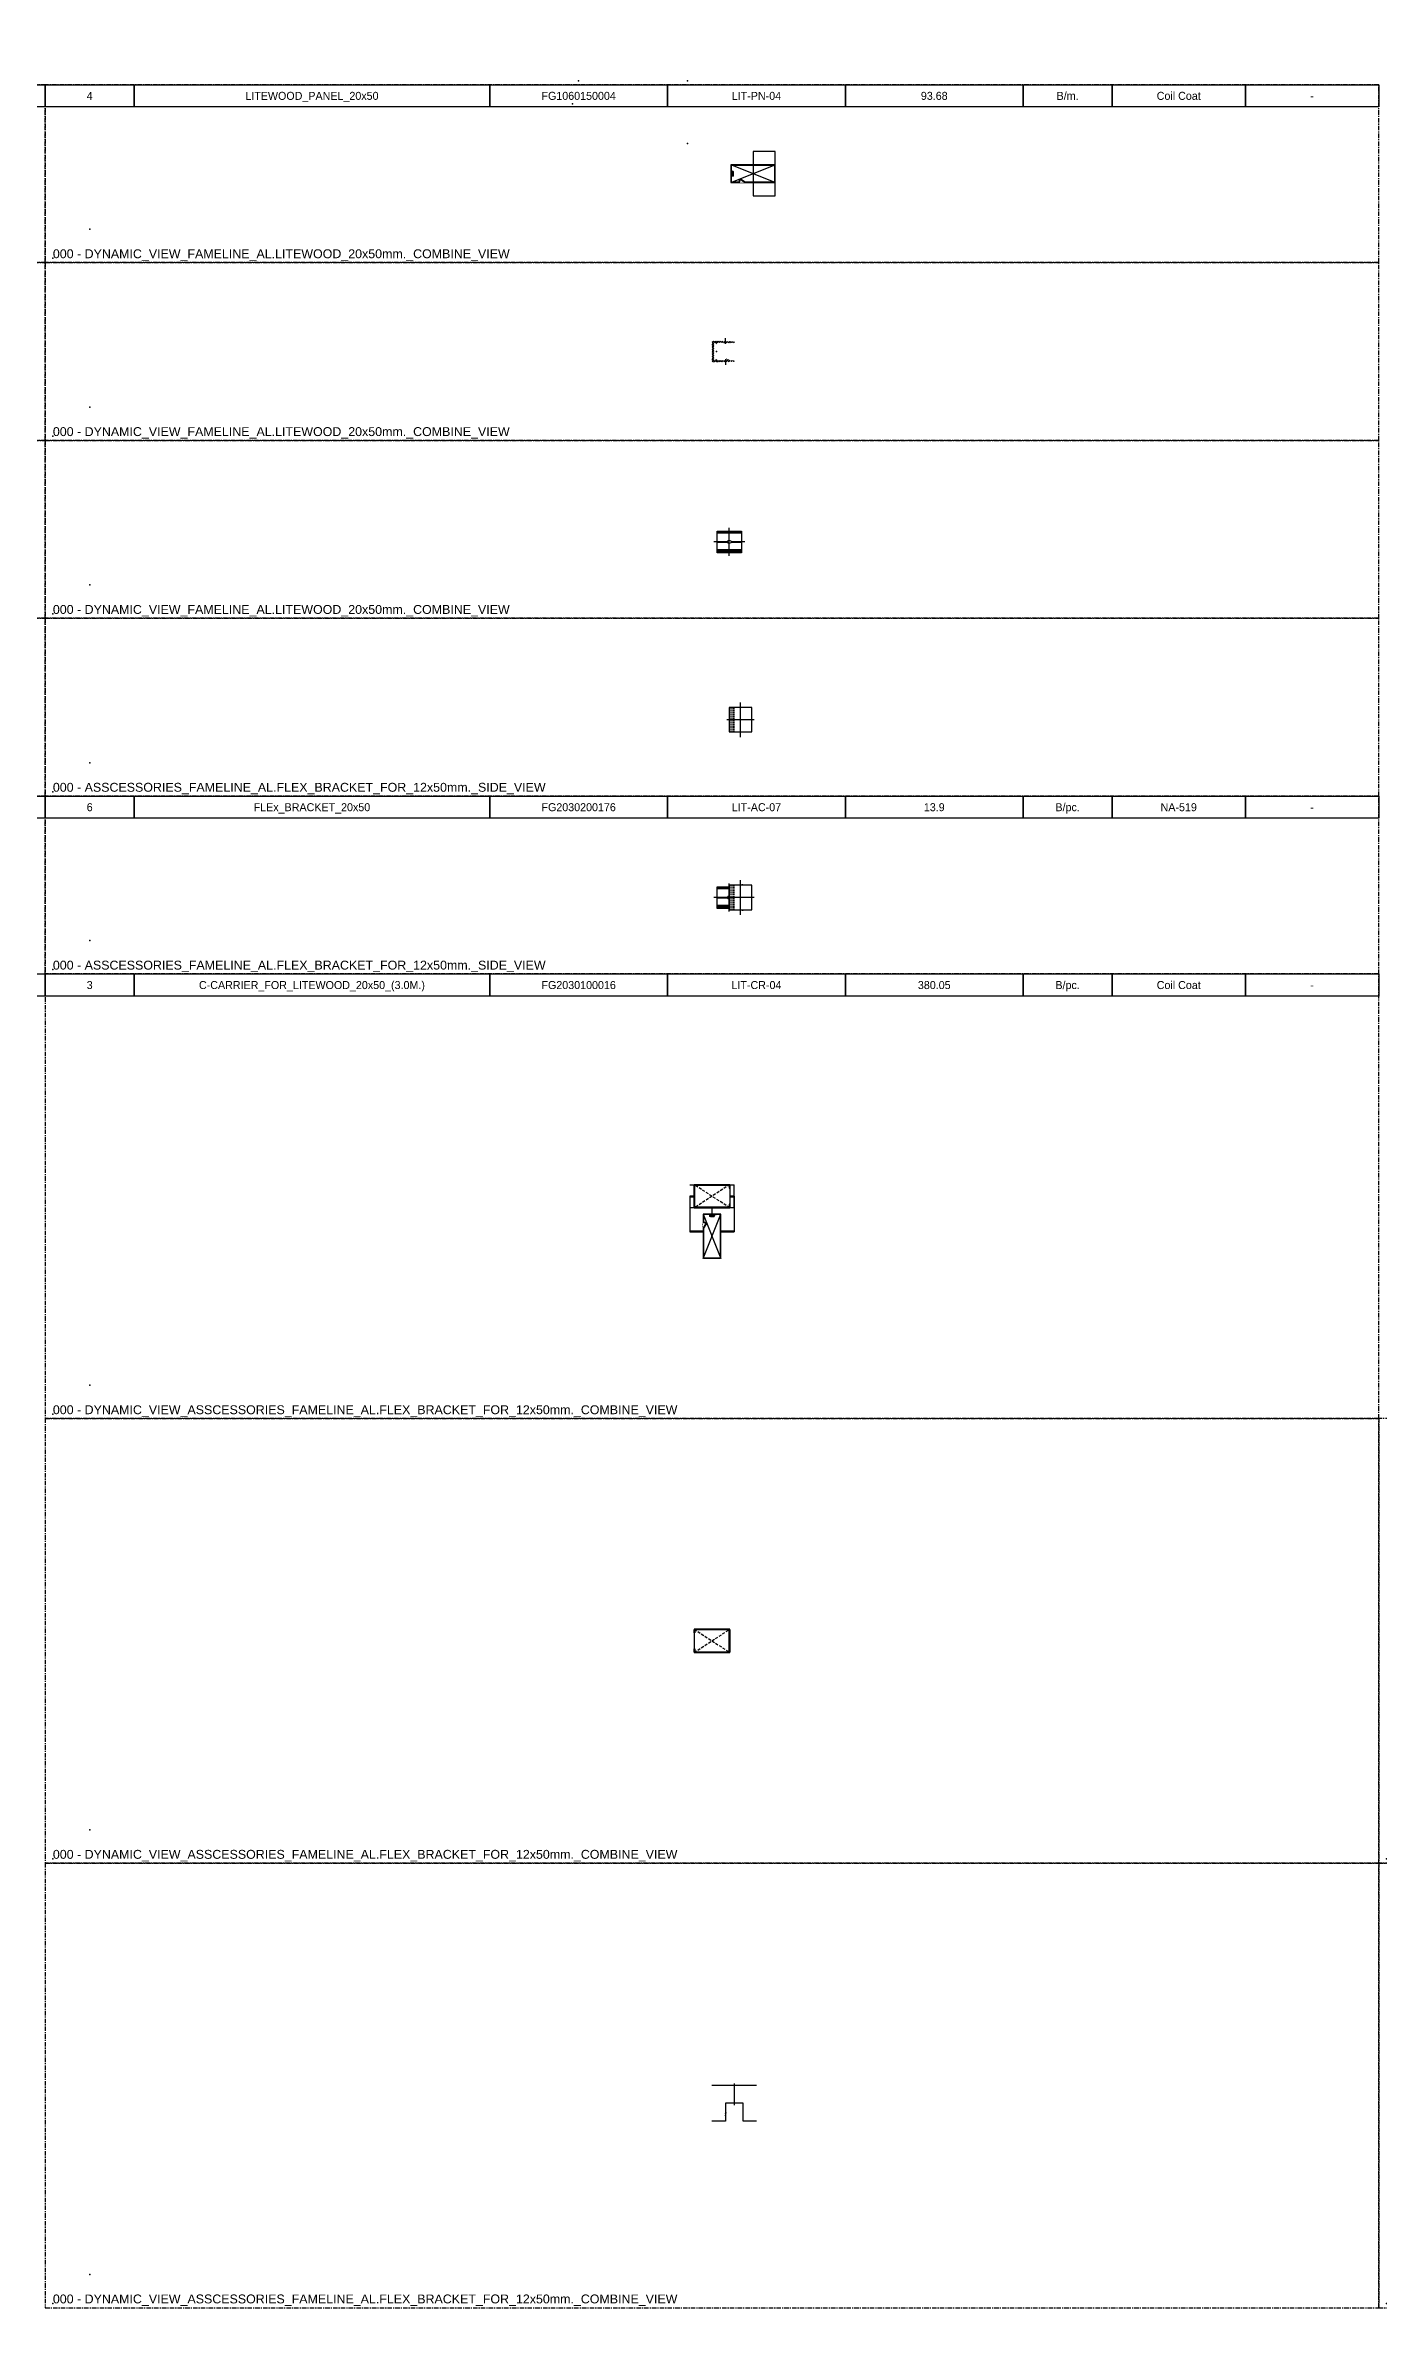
# Model space of a CAD drawing. Header units: millimetres. Extents: x -244126 to 368105, y -173968 to 259060.
# Drawn here: x -4303 to -2803, y 46495 to 49040 of the extents above; entities that cross this region are included whole.
import ezdxf
from ezdxf.enums import TextEntityAlignment as Align

# ---------------------------------------------------------------- set-up
doc = ezdxf.new("R2010")
doc.units = ezdxf.units.MM
doc.header["$MEASUREMENT"] = 0
for name, pattern in [('005_GG_TA_LINE', [13.75, 5, -1.25, 1.25, -1.25, 5]), ('HIDDEN', [9.525, 6.35, -3.175]), ('SLD-Solid', [0])]:
    doc.linetypes.add(name, pattern=pattern)
for name, color, linetype in [('000 - H A T C H', 8, 'Continuous'), ('000 - SYMBOL CON', 1, 'Continuous'), ('000 - WIPEOUT', 250, 'Continuous'), ('001 - ASCESSORIES', 1, 'Continuous'), ('002 - STRUCTURAL STEEL', 4, 'Continuous'), ('A02_LITEWOOD', 7, 'Continuous'), ('A04_TUBE SERIES', 7, 'Continuous')]:
    doc.layers.add(name, color=color, linetype=linetype)
doc.styles.get("Standard").update_dxf_attribs({"font": 'arial.ttf'})
doc.styles.add('TA', font='Cordia New.ttf', dxfattribs={"height": 4.5})

# ---------------------------------------------------------------- blocks, each defined once
blk = doc.blocks.new('*U2992')
at = {"color": 0, "linetype": '005_GG_TA_LINE'}
blk.add_lwpolyline([(0, 0), (1500, 0), (1500, 200), (0, 200)], close=True, dxfattribs=at)
for p in [(50, 37.5), (8.6, 4.9)]:
    blk.add_point(p, dxfattribs=at)
blk.add_attdef('NAMEBLK', (8.6, 4.9), '', height=10, dxfattribs=at)
blk = doc.blocks.new('*U2997')
at = {"color": 0, "linetype": '005_GG_TA_LINE'}
blk.add_lwpolyline([(0, 0), (1500, 0), (1500, 200), (0, 200)], close=True, dxfattribs=at)
for p in [(50, 37.5), (8.6, 4.9)]:
    blk.add_point(p, dxfattribs=at)
blk.add_attdef('NAMEBLK', (8.6, 4.9), '', height=10, dxfattribs=at)
blk = doc.blocks.new('*U2987')
at = {"color": 0, "linetype": '005_GG_TA_LINE'}
blk.add_lwpolyline([(0, 0), (1500, 0), (1500, 200), (0, 200)], close=True, dxfattribs=at)
for p in [(50, 37.5), (8.6, 4.9)]:
    blk.add_point(p, dxfattribs=at)
blk.add_attdef('NAMEBLK', (8.6, 4.9), '', height=10, dxfattribs=at)
blk = doc.blocks.new('*U1766')
at = {"color": 0, "linetype": '005_GG_TA_LINE'}
blk.add_lwpolyline([(0, 0), (100, 0), (100, 30), (0, 30)], close=True, dxfattribs=at)
blk.add_attdef('NAMEBLK', (8.582, 4.878), '', height=10, dxfattribs=at)
blk = doc.blocks.new('*U4914')
at = {"layer": '002 - STRUCTURAL STEEL', "color": 0, "linetype": 'ByBlock'}
blk.add_lwpolyline([(0, 5), (20, 5), (20, 0), (0, 0)], close=True, dxfattribs=at)
blk = doc.blocks.new('*U4911')
at = {"layer": '002 - STRUCTURAL STEEL', "color": 0, "linetype": 'ByBlock'}
blk.add_lwpolyline([(0, 5), (80, 5), (80, 0), (0, 0)], close=True, dxfattribs=at)
blk = doc.blocks.new('*U4913')
at = {"layer": '002 - STRUCTURAL STEEL', "color": 0, "linetype": 'ByBlock'}
blk.add_lwpolyline([(0, 5), (40, 5), (40, 0), (0, 0)], close=True, dxfattribs=at)
blk = doc.blocks.new('*U4915')
at = {"layer": '002 - STRUCTURAL STEEL', "color": 0, "linetype": 'ByBlock'}
blk.add_lwpolyline([(0, 5), (30, 5), (30, 0), (0, 0)], close=True, dxfattribs=at)
blk = doc.blocks.new('*U2990')
at = {"color": 0}
for name, p in [('*U4914', (0, -5)), ('*U4911', (20, -5)), ('*U4913', (100, -5)), ('*U4913', (140, -5)), ('*U4913', (180, -5)), ('*U4914', (220, -5)), ('*U4915', (240, -5)), ('*U4915', (270, -5))]:
    blk.add_blockref(name, p, dxfattribs=at)
at = {"layer": 'A04_TUBE SERIES', "color": 0, "style": 'TA'}
for tag, p in [('ITEM_VALUE', (10, -2.5)), ('PRODUCT_NAME_VALUE', (60, -2.5)), ('ITEM_NUMBER_VALUE', (120, -2.5)), ('PRODUCT_CODE_VALUE', (160, -2.5)), ('SELLING_PRICE_VALUE', (200, -2.5)), ('UNIT_VALUE', (230, -2.5)), ('TYPE_OF_COLOR_VALUE', (255, -2.5)), ('SECTION_VALUE', (285, -2.5))]:
    blk.add_attdef(tag, text='', height=1.8, dxfattribs=at).set_placement(p, align=Align.MIDDLE_CENTER)
blk = doc.blocks.new('000 - DAYNAMIC_DATA_FAMELINE_PRICE_LIST')
at = {"color": 0}
for name, p in [('*U4914', (0, -5)), ('*U4911', (20, -5)), ('*U4913', (100, -5)), ('*U4913', (140, -5)), ('*U4913', (180, -5)), ('*U4914', (220, -5)), ('*U4915', (240, -5)), ('*U4915', (270, -5))]:
    blk.add_blockref(name, p, dxfattribs=at)
at = {"layer": 'A04_TUBE SERIES', "color": 0, "style": 'TA'}
for tag, p in [('ITEM_VALUE', (10, -2.5)), ('PRODUCT_NAME_VALUE', (60, -2.5)), ('ITEM_NUMBER_VALUE', (120, -2.5)), ('PRODUCT_CODE_VALUE', (160, -2.5)), ('SELLING_PRICE_VALUE', (200, -2.5)), ('UNIT_VALUE', (230, -2.5)), ('TYPE_OF_COLOR_VALUE', (255, -2.5)), ('SECTION_VALUE', (285, -2.5))]:
    blk.add_attdef(tag, text='', height=1.8, dxfattribs=at).set_placement(p, align=Align.MIDDLE_CENTER)
blk = doc.blocks.new('*U2995')
at = {"color": 0, "linetype": '005_GG_TA_LINE'}
blk.add_lwpolyline([(0, 0), (1500, 0), (1500, 500), (0, 500)], close=True, dxfattribs=at)
for p in [(50, 37.5), (8.6, 4.9)]:
    blk.add_point(p, dxfattribs=at)
blk.add_attdef('NAMEBLK', (8.6, 4.9), '', height=10, dxfattribs=at)
blk = doc.blocks.new('*U4939')
at = {"layer": '000 - H A T C H'}
h = blk.add_hatch(dxfattribs=at)
h.set_pattern_fill('ANSI32', color=8, scale=5)
edge = h.paths.add_edge_path()
edge.add_line((0, -4.4), (0.2, -4.6))
edge.add_line((0.2, -4.6), (0, -4.8))
edge.add_line((0, -4.8), (0.2, -5))
edge.add_line((0.2, -5), (0, -5.2))
edge.add_line((0, -5.2), (0.2, -5.4))
edge.add_line((0.2, -5.4), (0, -5.6))
edge.add_line((0, -5.6), (0.2, -5.8))
edge.add_line((0.2, -5.8), (0, -6))
edge.add_line((0, -6), (0.2, -6.2))
edge.add_line((0.2, -6.2), (0, -6.4))
edge.add_line((0, -6.4), (0.2, -6.6))
edge.add_line((0.2, -6.6), (0, -6.8))
edge.add_line((0, -6.8), (0.2, -7))
edge.add_line((0.2, -7), (0, -7.2))
edge.add_line((0, -7.2), (0.2, -7.4))
edge.add_line((0.2, -7.4), (0, -7.6))
edge.add_line((0, -7.6), (0.2, -7.8))
edge.add_line((0.2, -7.8), (0, -8))
edge.add_line((0, -8), (0.2, -8.2))
edge.add_line((0.2, -8.2), (0, -8.4))
edge.add_line((0, -8.4), (0.2, -8.6))
edge.add_line((0.2, -8.6), (0, -8.8))
edge.add_line((0, -8.8), (0.2, -9))
edge.add_line((0.2, -9), (0, -9.2))
edge.add_line((0, -9.2), (0.2, -9.4))
edge.add_line((0.2, -9.4), (0, -9.6))
edge.add_line((0, -9.6), (0.2, -9.8))
edge.add_line((0.2, -9.8), (0.2, -11.5))
edge.add_arc((0.5, -11.5), 0.3, 180, 271.6094)
edge.add_line((0.5, -11.8), (24.9, -11))
edge.add_arc((24.9, -10.7), 0.3, 271.6099, 360)
edge.add_line((25.2, -10.7), (25.2, -10.3))
edge.add_arc((24.9, -10.3), 0.3, 360, 449.9039)
edge.add_line((24.9, -10), (20.9, -10))
edge.add_arc((20.9, -9.7), 0.3, 246.56, 270, ccw=False)
edge.add_line((20.8, -10), (16.8, -8.4))
edge.add_arc((16.7, -8.7), 0.3, 66.6413, 179.8948)
edge.add_line((16.4, -8.7), (16.4, -9.7))
edge.add_arc((16.1, -9.7), 0.3, 270, 360, ccw=False)
edge.add_line((16.1, -10), (5.7, -10))
edge.add_arc((5.7, -9.7), 0.3, 179.9451, 270, ccw=False)
edge.add_line((5.4, -9.7), (5.4, -9.2))
edge.add_arc((5.1, -9.2), 0.3, 0, 89.9032)
edge.add_line((5.1, -8.9), (4.7, -8.9))
edge.add_arc((4.7, -9.2), 0.3, 90, 180)
edge.add_line((4.4, -9.2), (4.4, -9.7))
edge.add_arc((4.1, -9.7), 0.3, 270, 359.976, ccw=False)
edge.add_line((4.1, -10), (2.3, -10))
edge.add_arc((2.3, -9.7), 0.3, 180, 270, ccw=False)
edge.add_line((2, -9.7), (2, -0.3))
edge.add_line((2, -0.3), (1.7, 0))
edge.add_line((1.7, 0), (2, 0.3))
edge.add_line((2, 0.3), (2, 9.7))
edge.add_arc((2.3, 9.7), 0.3, 89.8801, 180, ccw=False)
edge.add_line((2.3, 10), (4.1, 10))
edge.add_arc((4.1, 9.7), 0.3, -0.024, 89.8801, ccw=False)
edge.add_line((4.4, 9.7), (4.4, 9.2))
edge.add_arc((4.7, 9.2), 0.3, 180, 270)
edge.add_line((4.7, 8.9), (5.1, 8.9))
edge.add_arc((5.1, 9.2), 0.3, 270, 360)
edge.add_line((5.4, 9.2), (5.4, 9.7))
edge.add_arc((5.7, 9.7), 0.3, 89.8801, 179.9451, ccw=False)
edge.add_line((5.7, 10), (12.2, 10))
edge.add_line((12.2, 10), (12.4, 9.8))
edge.add_line((12.4, 9.8), (12.6, 10))
edge.add_line((12.6, 10), (12.8, 9.8))
edge.add_line((12.8, 9.8), (13, 10))
edge.add_line((13, 10), (13.2, 9.8))
edge.add_line((13.2, 9.8), (13.4, 10))
edge.add_line((13.4, 10), (13.6, 9.8))
edge.add_line((13.6, 9.8), (13.8, 10))
edge.add_line((13.8, 10), (14, 9.8))
edge.add_line((14, 9.8), (14.2, 10))
edge.add_line((14.2, 10), (14.4, 9.8))
edge.add_line((14.4, 9.8), (14.6, 10))
edge.add_line((14.6, 10), (14.8, 9.8))
edge.add_line((14.8, 9.8), (15, 10))
edge.add_line((15, 10), (15.2, 9.8))
edge.add_line((15.2, 9.8), (15.4, 10))
edge.add_line((15.4, 10), (15.6, 9.8))
edge.add_line((15.6, 9.8), (15.8, 10))
edge.add_line((15.8, 10), (16, 9.8))
edge.add_line((16, 9.8), (16.2, 10))
edge.add_line((16.2, 10), (16.4, 9.8))
edge.add_line((16.4, 9.8), (16.6, 10))
edge.add_line((16.6, 10), (16.8, 9.8))
edge.add_line((16.8, 9.8), (17, 10))
edge.add_line((17, 10), (17.2, 9.8))
edge.add_line((17.2, 9.8), (17.4, 10))
edge.add_line((17.4, 10), (17.6, 9.8))
edge.add_line((17.6, 9.8), (17.8, 10))
edge.add_line((17.8, 10), (18, 9.8))
edge.add_line((18, 9.8), (18.2, 10))
edge.add_line((18.2, 10), (18.4, 9.8))
edge.add_line((18.4, 9.8), (18.6, 10))
edge.add_line((18.6, 10), (18.8, 9.8))
edge.add_line((18.8, 9.8), (19, 10))
edge.add_line((19, 10), (19.2, 9.8))
edge.add_line((19.2, 9.8), (19.4, 10))
edge.add_line((19.4, 10), (19.6, 9.8))
edge.add_line((19.6, 9.8), (19.8, 10))
edge.add_line((19.8, 10), (20, 9.8))
edge.add_line((20, 9.8), (20.2, 10))
edge.add_line((20.2, 10), (20.4, 9.8))
edge.add_line((20.4, 9.8), (20.6, 10))
edge.add_line((20.6, 10), (20.8, 9.8))
edge.add_line((20.8, 9.8), (21, 10))
edge.add_line((21, 10), (21.2, 9.8))
edge.add_line((21.2, 9.8), (21.4, 10))
edge.add_line((21.4, 10), (21.6, 9.8))
edge.add_line((21.6, 9.8), (21.8, 10))
edge.add_line((21.8, 10), (22, 9.8))
edge.add_line((22, 9.8), (22.2, 10))
edge.add_line((22.2, 10), (22.4, 9.8))
edge.add_line((22.4, 9.8), (22.6, 10))
edge.add_line((22.6, 10), (22.8, 9.8))
edge.add_line((22.8, 9.8), (23, 10))
edge.add_line((23, 10), (23.2, 9.8))
edge.add_line((23.2, 9.8), (23.4, 10))
edge.add_line((23.4, 10), (23.6, 9.8))
edge.add_line((23.6, 9.8), (23.8, 10))
edge.add_line((23.8, 10), (24, 9.8))
edge.add_line((24, 9.8), (24.2, 10))
edge.add_line((24.2, 10), (24.9, 10))
edge.add_arc((24.9, 10.3), 0.3, 270.0001, 360)
edge.add_line((25.2, 10.3), (25.2, 10.7))
edge.add_arc((24.9, 10.7), 0.3, 360, 448.2938)
edge.add_line((24.9, 11), (0.5, 11.8))
edge.add_arc((0.5, 11.5), 0.3, 88.1816, 180)
edge.add_line((0.2, 11.5), (0.2, 9.8))
edge.add_line((0.2, 9.8), (0, 9.6))
edge.add_line((0, 9.6), (0.2, 9.4))
edge.add_line((0.2, 9.4), (0, 9.2))
edge.add_line((0, 9.2), (0.2, 9))
edge.add_line((0.2, 9), (0, 8.8))
edge.add_line((0, 8.8), (0.2, 8.6))
edge.add_line((0.2, 8.6), (0, 8.4))
edge.add_line((0, 8.4), (0.2, 8.2))
edge.add_line((0.2, 8.2), (0, 8))
edge.add_line((0, 8), (0.2, 7.8))
edge.add_line((0.2, 7.8), (0, 7.6))
edge.add_line((0, 7.6), (0.2, 7.4))
edge.add_line((0.2, 7.4), (0, 7.2))
edge.add_line((0, 7.2), (0.2, 7))
edge.add_line((0.2, 7), (0, 6.8))
edge.add_line((0, 6.8), (0.2, 6.6))
edge.add_line((0.2, 6.6), (0, 6.4))
edge.add_line((0, 6.4), (0.2, 6.2))
edge.add_line((0.2, 6.2), (0, 6))
edge.add_line((0, 6), (0.2, 5.8))
edge.add_line((0.2, 5.8), (0, 5.6))
edge.add_line((0, 5.6), (0.2, 5.4))
edge.add_line((0.2, 5.4), (0, 5.2))
edge.add_line((0, 5.2), (0.2, 5))
edge.add_line((0.2, 5), (0, 4.8))
edge.add_line((0, 4.8), (0.2, 4.6))
edge.add_line((0.2, 4.6), (0, 4.4))
edge.add_line((0, 4.4), (0.2, 4.2))
edge.add_line((0.2, 4.2), (0, 4))
edge.add_line((0, 4), (0.2, 3.8))
edge.add_line((0.2, 3.8), (0, 3.6))
edge.add_line((0, 3.6), (0.2, 3.4))
edge.add_line((0.2, 3.4), (0, 3.2))
edge.add_line((0, 3.2), (0.2, 3))
edge.add_line((0.2, 3), (0, 2.8))
edge.add_line((0, 2.8), (0.2, 2.6))
edge.add_line((0.2, 2.6), (0, 2.4))
edge.add_line((0, 2.4), (0.2, 2.2))
edge.add_line((0.2, 2.2), (0, 2))
edge.add_line((0, 2), (0.2, 1.8))
edge.add_line((0.2, 1.8), (0, 1.6))
edge.add_line((0, 1.6), (0.2, 1.4))
edge.add_line((0.2, 1.4), (0, 1.2))
edge.add_line((0, 1.2), (0.2, 1))
edge.add_line((0.2, 1), (0, 0.8))
edge.add_line((0, 0.8), (0.2, 0.6))
edge.add_line((0.2, 0.6), (0, 0.4))
edge.add_line((0, 0.4), (0.2, 0.2))
edge.add_line((0.2, 0.2), (0, 0))
edge.add_line((0, 0), (0.2, -0.2))
edge.add_line((0.2, -0.2), (0, -0.4))
edge.add_line((0, -0.4), (0.2, -0.6))
edge.add_line((0.2, -0.6), (0, -0.8))
edge.add_line((0, -0.8), (0.2, -1))
edge.add_line((0.2, -1), (0, -1.2))
edge.add_line((0, -1.2), (0.2, -1.4))
edge.add_line((0.2, -1.4), (0, -1.6))
edge.add_line((0, -1.6), (0.2, -1.8))
edge.add_line((0.2, -1.8), (0, -2))
edge.add_line((0, -2), (0.2, -2.2))
edge.add_line((0.2, -2.2), (0, -2.4))
edge.add_line((0, -2.4), (0.2, -2.6))
edge.add_line((0.2, -2.6), (0, -2.8))
edge.add_line((0, -2.8), (0.2, -3))
edge.add_line((0.2, -3), (0, -3.2))
edge.add_line((0, -3.2), (0.2, -3.4))
edge.add_line((0.2, -3.4), (0, -3.6))
edge.add_line((0, -3.6), (0.2, -3.8))
edge.add_line((0.2, -3.8), (0, -4))
edge.add_line((0, -4), (0.2, -4.2))
edge.add_line((0.2, -4.2), (0, -4.4))
at = {"color": 3}
blk.add_point((5.2, 0), dxfattribs=at)
at = {"layer": 'Defpoints', "color": 250}
for p, q in [((15, 8.6), (15, 15.1)), ((15, -8.6), (15, -15.1))]:
    blk.add_line(p, q, dxfattribs=at)
blk = doc.blocks.new('*U3119')
at = {"color": 250}
blk.add_wipeout([(-25, -10), (25, -10), (25, 10), (-25, 10)], dxfattribs=at).dxf.layer = '000 - WIPEOUT'
blk.add_point((0, 0))
at = {"layer": 'A02_LITEWOOD', "color": 0, "linetype": 'SLD-Solid', "lineweight": 15}
blk.add_lwpolyline([(-23.4, -1.8), (-22.7, -1.8), (-22.7, 1.3, 0.414214), (-23.6, 2.2), (-24.1, 2.2, 0.414214), (-25, 1.3), (-25, -8.9, 0.414214), (-23.9, -10), (-16.2, -10, 0.414214), (-15, -8.9), (-15, -8, -0.616061), (-13.5, -7.3), (-9.4, -9.8, 0.164473), (-8.9, -10), (23.8, -10, 0.414214), (25, -8.9), (25, 8.8, 0.414214), (23.8, 10), (-23.9, 10, 0.414214), (-25, 8.8), (-25, 3.2, 0.414214), (-24.1, 2.3), (-23.5, 2.3, -0.414214), (-22.6, 1.4), (-22.6, -1.8, -0.414214), (-23, -2.2), (-23, -2.2, -0.414214), (-23.5, -1.8), (-23.5, 1.4), (-24.2, 1.4), (-24.2, -1.8, 1.000966), (-21.9, -1.8), (-21.9, 1.4, 0.414214), (-23.5, 3), (-24.1, 3, -0.414214), (-24.3, 3.2), (-24.3, 8.8, -0.414214), (-23.9, 9.3), (23.8, 9.3, -0.414214), (24.3, 8.8), (24.3, -8.9, -0.414214), (23.8, -9.3), (-8.9, -9.3, -0.164473), (-9, -9.3), (-13.1, -6.7, 0.617259), (-15.7, -8), (-15.7, -8.9, -0.414214), (-16.2, -9.3), (-23.9, -9.3, -0.414214), (-24.3, -8.9), (-24.3, 1.3, -0.414214), (-24.1, 1.5), (-23.6, 1.5, -0.414214), (-23.4, 1.3)], format="xyb", close=True, dxfattribs=at)
blk = doc.blocks.new('000 - FAMELINE_AL.LITEWOOD_20x50mm._CUT_VIEW')
at = {"layer": 'A02_LITEWOOD', "color": 0}
blk.add_blockref('*U3119', (0, 0), dxfattribs=at)
at = {"layer": '000 - H A T C H'}
h = blk.add_hatch(dxfattribs=at)
h.set_pattern_fill('ANSI32', color=8, scale=5)
edge = h.paths.add_edge_path()
edge.add_line((-23.4, -1.8), (-22.7, -1.8))
edge.add_line((-22.7, -1.8), (-22.7, 1.3))
edge.add_arc((-23.6, 1.3), 0.9, 360, 450)
edge.add_line((-23.6, 2.2), (-24.1, 2.2))
edge.add_arc((-24.1, 1.3), 0.9, 90, 180)
edge.add_line((-25, 1.3), (-25, -8.9))
edge.add_arc((-23.8, -8.8), 1.15, 180, 270)
edge.add_line((-23.9, -10), (-16.2, -10))
edge.add_arc((-16.2, -8.9), 1.15, 270, 360)
edge.add_line((-15, -8.9), (-15, -8))
edge.add_arc((-14.1, -8), 0.938, 53.0492, 179.5916, ccw=False)
edge.add_line((-13.5, -7.3), (-9.4, -9.8))
edge.add_arc((-8.9, -9.1), 0.9, 232.64, 270)
edge.add_line((-8.9, -10), (23.8, -10))
edge.add_arc((23.8, -8.8), 1.15, 270, 360)
edge.add_line((25, -8.9), (25, 8.8))
edge.add_arc((23.9, 8.8), 1.15, 360, 450)
edge.add_line((23.9, 10), (-23.8, 10))
edge.add_arc((-23.8, 8.8), 1.15, 90, 180)
edge.add_line((-25, 8.9), (-25, 3.2))
edge.add_arc((-24.1, 3.2), 0.9, 180, 270)
edge.add_line((-24.1, 2.3), (-23.5, 2.3))
edge.add_arc((-23.5, 1.4), 0.9, 0, 90, ccw=False)
edge.add_line((-22.6, 1.4), (-22.6, -1.8))
edge.add_arc((-23, -1.8), 0.45, 270, 360, ccw=False)
edge.add_line((-23, -2.2), (-23, -2.2))
edge.add_arc((-23, -1.8), 0.45, 180, 270, ccw=False)
edge.add_line((-23.5, -1.8), (-23.5, 1.4))
edge.add_line((-23.5, 1.4), (-24.2, 1.4))
edge.add_line((-24.2, 1.4), (-24.2, -1.8))
edge.add_arc((-23, -1.8), 1.17, 179.8894, 360)
edge.add_line((-21.9, -1.8), (-21.9, 1.4))
edge.add_arc((-23.5, 1.4), 1.6, 360, 450)
edge.add_line((-23.5, 3), (-24.1, 3))
edge.add_arc((-24.1, 3.2), 0.2, 180, 270, ccw=False)
edge.add_line((-24.3, 3.2), (-24.3, 8.9))
edge.add_arc((-23.8, 8.9), 0.45, 90, 180, ccw=False)
edge.add_line((-23.8, 9.3), (23.9, 9.3))
edge.add_arc((23.9, 8.9), 0.45, 0, 90, ccw=False)
edge.add_line((24.3, 8.9), (24.3, -8.9))
edge.add_arc((23.8, -8.9), 0.45, 270, 360, ccw=False)
edge.add_line((23.8, -9.3), (-8.9, -9.3))
edge.add_arc((-8.9, -9.1), 0.2, 232.64, 270, ccw=False)
edge.add_line((-9, -9.3), (-13.1, -6.7))
edge.add_arc((-14.1, -8), 1.64, 52.9496, 179.691)
edge.add_line((-15.7, -8), (-15.7, -8.9))
edge.add_arc((-16.1, -8.8), 0.45, 270, 360, ccw=False)
edge.add_line((-16.2, -9.3), (-23.9, -9.3))
edge.add_arc((-23.9, -8.8), 0.45, 180, 270, ccw=False)
edge.add_line((-24.3, -8.9), (-24.3, 1.3))
edge.add_arc((-24.1, 1.3), 0.2, 90, 180, ccw=False)
edge.add_line((-24.1, 1.5), (-23.6, 1.5))
edge.add_arc((-23.6, 1.3), 0.2, 0, 90, ccw=False)
edge.add_line((-23.4, 1.3), (-23.4, -1.8))
h.paths.add_polyline_path([(-25, -10), (25, -10), (25, 10), (-25, 10)], flags=0)
at = {"layer": '000 - SYMBOL CON', "color": 8, "linetype": 'ByBlock'}
for p, q in [((-25, -10), (25, 10)), ((25, -10), (-25, 10))]:
    blk.add_line(p, q, dxfattribs=at)
blk = doc.blocks.new('*U4892')
at = {"layer": 'A02_LITEWOOD', "color": 0}
blk.add_point((-73.8, 104.4), dxfattribs=at)
at = {"layer": 'A02_LITEWOOD', "color": 0, "style": 'TA', "flags": 1}
for tag, p in [('ITEM_VALUE', (10, -52.5)), ('PRODUCT_NAME_VALUE', (60, -52.5)), ('ITEM_NUMBER_VALUE', (120, -52.5)), ('PRODUCT_CODE_VALUE', (160, -52.5)), ('SELLING_PRICE_VALUE', (200, -52.5)), ('UNIT_VALUE', (230, -52.5)), ('TYPE_OF_COLOR_VALUE', (255, -52.5)), ('SECTION_VALUE', (285, -52.5))]:
    blk.add_attdef(tag, text='', height=1.8, dxfattribs=at).set_placement(p, align=Align.MIDDLE_CENTER)
at = {"color": 0}
blk.add_wipeout([(0, -10), (25, -10), (25, 10), (0, 10)], dxfattribs=at).dxf.layer = 'A02_LITEWOOD'
at = {"layer": 'A02_LITEWOOD', "color": 8}
for p, q in [((0, 3), (25, 3)), ((0, 2.9), (25, 2.9))]:
    blk.add_line(p, q, dxfattribs=at)
at = {"layer": 'A02_LITEWOOD', "color": 0}
for points in [[(-25, 10), (-25, -10), (25, -10), (25, 10)], [(0, -10), (25, -10), (25, 10), (0, 10)]]:
    blk.add_lwpolyline(points, close=True, dxfattribs=at)
blk.add_blockref('000 - FAMELINE_AL.LITEWOOD_20x50mm._CUT_VIEW', (0, 0), dxfattribs=at)
at = {"color": 0, "ltscale": 300}
blk.add_lwpolyline([(0, -25), (25, -25), (25, 25), (0, 25)], close=True, dxfattribs=at)
blk = doc.blocks.new('000 - ASSCESSORIES_FAMELINE_AL.FLEX_BRACKET_FOR_20x50mm._FRONT_VIEW')
blk.add_wipeout([(13.8, 12.2), (13.8, -12.2), (-13.8, -12.2), (-13.8, 12.2)]).dxf.layer = '000 - WIPEOUT'
at = {"color": 8}
blk.add_circle((0, 0), 2, dxfattribs=at)
at = {"layer": '001 - ASCESSORIES', "color": 8}
for p, q in [((-13.8, 0.3), (-2, 0.3)), ((-13.8, 0), (-2, 0)), ((2, 0.3), (13.8, 0.3)), ((2, 0), (13.8, 0)), ((-13.8, -0.3), (-2, -0.3)), ((-13.8, -8.4), (13.8, -8.4)), ((2, -0.3), (13.8, -0.3))]:
    blk.add_line(p, q, dxfattribs=at)
at = {"layer": '001 - ASCESSORIES', "color": 1}
blk.add_lwpolyline([(13.8, 12.2), (13.8, -12.2), (-13.8, -12.2), (-13.8, 12.2)], close=True, dxfattribs=at)
at = {"layer": '001 - ASCESSORIES', "color": 2}
for points in [[(-13.8, 11), (-13.8, 10), (13.8, 10), (13.8, 11)], [(13.8, -10), (13.8, -11), (-13.8, -11), (-13.8, -10)]]:
    blk.add_lwpolyline(points, close=True, dxfattribs=at)
at = {"layer": 'Defpoints', "color": 250}
for p, q in [((-2, 0), (-17.4, 0)), ((0, -15.7), (0, 15.7)), ((17.4, 0), (2, 0))]:
    blk.add_line(p, q, dxfattribs=at)
blk = doc.blocks.new('000 - ASSCESSORIES_FAMELINE_AL.FLEX_BRACKET_FOR_20x50mm._SIDE_VIEW')
blk.add_wipeout([(0, -13.8), (25.2, -13.8), (25.2, 13.8), (0, 13.8)]).dxf.layer = '000 - WIPEOUT'
at = {"layer": '001 - ASCESSORIES', "linetype": 'HIDDEN', "ltscale": 0.25}
for p, q in [((4.4, -13.8), (4.4, 13.8)), ((5.4, -13.8), (5.4, 13.8))]:
    blk.add_line(p, q, dxfattribs=at)
blk.add_lwpolyline([(0, -13.8), (2, -13.8), (2, 13.8), (0, 13.8)], close=True, dxfattribs=at)
at = {"layer": '001 - ASCESSORIES', "color": 0}
blk.add_lwpolyline([(0, -13.8), (25.2, -13.8), (25.2, 13.8), (0, 13.8)], close=True, dxfattribs=at)
at = {"layer": 'Defpoints', "color": 250}
for p, q in [((28.1, 0), (-2.9, 0)), ((12.6, -19.5), (12.6, 19.5))]:
    blk.add_line(p, q, dxfattribs=at)
blk = doc.blocks.new('000 - DYNAMIC_VIEW_ASSCESSORIES_FAMELINE_AL.FLEX_BRACKET_FOR_20x50mm._COMBINE_VIEW')
at = {"color": 3}
blk.add_blockref('*U4939', (0, 0), dxfattribs=at)
at = {"layer": 'A04_TUBE SERIES', "color": 0, "style": 'TA', "flags": 1}
for tag, p in [('ITEM_VALUE', (10, -52.5)), ('PRODUCT_NAME_VALUE', (60, -52.5)), ('ITEM_NUMBER_VALUE', (120, -52.5)), ('PRODUCT_CODE_VALUE', (160, -52.5)), ('SELLING_PRICE_VALUE', (200, -52.5)), ('UNIT_VALUE', (230, -52.5)), ('TYPE_OF_COLOR_VALUE', (255, -52.5)), ('SECTION_VALUE', (285, -52.5))]:
    blk.add_attdef(tag, text='', height=1.8, dxfattribs=at).set_placement(p, align=Align.MIDDLE_CENTER)
at = {"color": 3}
blk.add_blockref('000 - ASSCESSORIES_FAMELINE_AL.FLEX_BRACKET_FOR_20x50mm._FRONT_VIEW', (0, 0), dxfattribs=at)
blk.add_blockref('000 - ASSCESSORIES_FAMELINE_AL.FLEX_BRACKET_FOR_20x50mm._SIDE_VIEW', (0, 0), dxfattribs=at)
blk = doc.blocks.new('*U3026')
at = {"color": 0, "linetype": '005_GG_TA_LINE'}
blk.add_lwpolyline([(0, 0), (1500, 0), (1500, 500), (0, 500)], close=True, dxfattribs=at)
for p in [(50, 37.5), (8.6, 4.9)]:
    blk.add_point(p, dxfattribs=at)
blk.add_attdef('NAMEBLK', (8.6, 4.9), '', height=10, dxfattribs=at)
blk = doc.blocks.new('000 - ASSCESSORIES_FAMELINE_AL.C-CARRIER_FOR_20x50mm._TOP_VIEW')
at = {"layer": '001 - ASCESSORIES', "color": 0}
for p, q in [((0, 50), (0, 0)), ((40, 50), (40, 35)), ((40, 15), (40, 0))]:
    blk.add_line(p, q, dxfattribs=at)
at = {"layer": '001 - ASCESSORIES', "color": 0, "linetype": 'SLD-Solid', "lineweight": 15}
blk.add_line((32, 15), (31.2, 15.2), dxfattribs=at)
at = {"layer": '001 - ASCESSORIES', "color": 0}
for points in [[(40, 35), (20, 35), (20, 15), (40, 15)], [(34.2, 15), (30.4, 16.1), (30.3, 15.5)], [(32, 15), (30.3, 15.5)]]:
    blk.add_lwpolyline(points, dxfattribs=at)
at = {"layer": '001 - ASCESSORIES', "color": 0, "linetype": 'SLD-Solid', "lineweight": 15}
blk.add_arc((270.3, 851), 868.8, 253.9699, 254.0359, dxfattribs=at)
at = {"layer": 'Defpoints', "color": 250}
blk.add_lwpolyline([(-2.3, 25), (22.3, 25)], dxfattribs=at)
blk = doc.blocks.new('000 - ASSCESSORIES_FAMELINE_AL.C-CARRIER_FOR_20x50mm._SIDE_VIEW')
blk.add_wipeout([(-20, -13), (20, -13), (20, 13), (-20, 13)]).dxf.layer = '000 - WIPEOUT'
at = {"layer": '000 - H A T C H'}
h = blk.add_hatch(dxfattribs=at)
h.set_pattern_fill('ANSI32', color=256, scale=0.1)
h.set_pattern_definition([(45, (-15462.6393, 6516.9696), (-0.67351921, 0.67351921), []), (45, (-15462.1903, 6516.9696), (-0.67351921, 0.67351921), [])])
edge = h.paths.add_edge_path()
edge.add_line((-20, 9), (-20, 12.3))
edge.add_arc((-19.3, 12.3), 0.7, 90, 180, ccw=False)
edge.add_line((-19.3, 13), (19.3, 13))
edge.add_arc((19.3, 12.3), 0.7, 0, 90, ccw=False)
edge.add_line((20, 12.3), (20, -12.3))
edge.add_arc((19.3, -12.3), 0.7, 270, 360, ccw=False)
edge.add_line((19.3, -13), (-19.3, -13))
edge.add_arc((-19.3, -12.3), 0.7, 180, 270, ccw=False)
edge.add_line((-20, -12.3), (-20, -9))
edge.add_line((-20, -9), (-19.3, -9))
edge.add_line((-19.3, -9), (-19.3, -12.1))
edge.add_arc((-19.1, -12.1), 0.2, 180, 270)
edge.add_line((-19.1, -12.3), (19.1, -12.3))
edge.add_arc((19.1, -12.1), 0.2, 270, 360)
edge.add_line((19.3, -12.1), (19.3, 12.1))
edge.add_arc((19.1, 12.1), 0.2, 0, 90)
edge.add_line((19.1, 12.3), (-19.1, 12.3))
edge.add_arc((-19.1, 12.1), 0.2, 90, 180)
edge.add_line((-19.3, 12.1), (-19.3, 9))
edge.add_line((-19.3, 9), (-20, 9))
at = {"layer": '000 - SYMBOL CON', "color": 8, "linetype": 'HIDDEN', "ltscale": 0.5}
for points in [[(-20, -13), (20, 13)], [(-20, 13), (20, -13)]]:
    blk.add_lwpolyline(points, dxfattribs=at)
at = {"layer": '001 - ASCESSORIES', "color": 0}
blk.add_lwpolyline([(-20, 9), (-20, 12.3, -0.414214), (-19.3, 13), (19.3, 13, -0.414214), (20, 12.3), (20, -12.3, -0.414214), (19.3, -13), (-19.3, -13, -0.414214), (-20, -12.3), (-20, -9), (-19.3, -9), (-19.3, -12.1, 0.414214), (-19.1, -12.3), (19.1, -12.3, 0.414214), (19.3, -12.1), (19.3, 12.1, 0.414214), (19.1, 12.3), (-19.1, 12.3, 0.414214), (-19.3, 12.1), (-19.3, 9)], format="xyb", close=True, dxfattribs=at)
at = {"layer": 'Defpoints', "color": 250}
blk.add_lwpolyline([(-20, -13), (20, -13), (20, 13), (-20, 13)], close=True, dxfattribs=at)
blk = doc.blocks.new('000 - DYNAMIC_ARRAY+COMBINE+VIEW_FAMELINE_AL.LITEWOOD_20x50mm.+C-CARRIER_COMBINE_SET')
at = {"layer": '001 - ASCESSORIES', "color": 4}
for points in [[(-25, -39.3), (-25, -40), (-10, -40), (-10, -39.3)], [(10, -39.3), (10, -40), (25, -40), (25, -39.3)]]:
    blk.add_lwpolyline(points, close=True, dxfattribs=at)
at = {"layer": 'A04_TUBE SERIES', "color": 0, "style": 'TA', "flags": 1}
for tag, p in [('ITEM_VALUE', (50, -212.5)), ('PRODUCT_NAME_VALUE', (300, -212.5)), ('ITEM_NUMBER_VALUE', (600, -212.5)), ('PRODUCT_CODE_VALUE', (800, -212.5)), ('SELLING_PRICE_VALUE', (1000, -212.5)), ('UNIT_VALUE', (1150, -212.5)), ('TYPE_OF_COLOR_VALUE', (1275, -212.5)), ('SECTION_VALUE', (1425, -212.5))]:
    blk.add_attdef(tag, text='', height=9, dxfattribs=at).set_placement(p, align=Align.MIDDLE_CENTER)
at = {"color": 250}
blk.add_wipeout([(-25, -13), (25, -13), (25, 13), (-25, 13)], dxfattribs=at).dxf.layer = '000 - WIPEOUT'
at = {"layer": '000 - H A T C H'}
h = blk.add_hatch(dxfattribs=at)
h.set_pattern_fill('ANSI32', color=256, scale=0.1, angle=-90)
h.set_pattern_definition([(315, (-64.94725, 225.887), (0.6735192, 0.6735192), []), (315, (-64.94725, 225.438), (0.6735192, 0.6735192), [])])
h.paths.add_polyline_path([(10, -39.3), (10, -40), (25, -40), (25, -39.3)])
h.paths.add_polyline_path([(-25, 0), (-25, -0.7), (25, -0.7), (25, 0)])
h.paths.add_polyline_path([(-25, -39.3), (-25, -40), (-10, -40), (-10, -39.3)])
at = {"layer": '001 - ASCESSORIES', "color": 0}
for p, q in [((-25, 0), (-25, -40)), ((25, 0), (25, -40))]:
    blk.add_line(p, q, dxfattribs=at)
at = {"layer": '001 - ASCESSORIES', "color": 4}
blk.add_lwpolyline([(-25, 0), (-25, -0.7), (25, -0.7), (25, 0)], close=True, dxfattribs=at)
at = {"layer": 'A02_LITEWOOD', "color": 0}
blk.add_line((25, -13), (25, 13), dxfattribs=at)
for points in [[(-25, 13), (-10, 13), (-10, -13), (-25, -13)], [(25, -13), (10, -13), (10, 13), (25, 13)]]:
    blk.add_lwpolyline(points, dxfattribs=at)
at = {"layer": 'A02_LITEWOOD', "color": 1}
blk.add_lwpolyline([(-10, -13), (10, -13), (10, 13), (-10, 13)], close=True, dxfattribs=at)
at = {"layer": '001 - ASCESSORIES', "color": 0, "rotation": 270}
blk.add_blockref('000 - ASSCESSORIES_FAMELINE_AL.C-CARRIER_FOR_20x50mm._TOP_VIEW', (-25, 0), dxfattribs=at)
at = {"layer": '001 - ASCESSORIES', "color": 0}
blk.add_blockref('000 - ASSCESSORIES_FAMELINE_AL.C-CARRIER_FOR_20x50mm._SIDE_VIEW', (0, 0), dxfattribs=at)
at = {"layer": '001 - ASCESSORIES', "color": 0, "xscale": -1}
blk.add_blockref('000 - ASSCESSORIES_FAMELINE_AL.C-CARRIER_FOR_20x50mm._SIDE_VIEW', (0, 0), dxfattribs=at)
at = {"layer": 'A02_LITEWOOD', "color": 0, "rotation": 270}
blk.add_blockref('000 - FAMELINE_AL.LITEWOOD_20x50mm._CUT_VIEW', (0, -45), dxfattribs=at)

msp = doc.modelspace()

# ---------------------------------------------------------------- linework, layer by layer
for p in [(-3703.47, 48999.57636), (-3710.39206, 48973.63582)]:
    msp.add_point(p)

# ---------------------------------------------------------------- block references
at = {"color": 3, "xscale": 5, "yscale": 5, "zscale": 5}
for name, p, values in [('*U2990', (-5803.31805, 48995.17286), {'ITEM_VALUE': '1', 'PRODUCT_NAME_VALUE': 'LITEWOOD_PANEL_12x50', 'ITEM_NUMBER_VALUE': 'FG1060150001', 'PRODUCT_CODE_VALUE': 'LIT-PN-01', 'SELLING_PRICE_VALUE': '80.71', 'UNIT_VALUE': 'B/m.', 'TYPE_OF_COLOR_VALUE': 'Coil Coat', 'SECTION_VALUE': '-'}), ('000 - DAYNAMIC_DATA_FAMELINE_PRICE_LIST', (-4303.31805, 48995.17286), {'ITEM_VALUE': '4', 'PRODUCT_NAME_VALUE': 'LITEWOOD_PANEL_20x50', 'ITEM_NUMBER_VALUE': 'FG1060150004', 'PRODUCT_CODE_VALUE': 'LIT-PN-04', 'SELLING_PRICE_VALUE': '93.68', 'UNIT_VALUE': 'B/m.', 'TYPE_OF_COLOR_VALUE': 'Coil Coat', 'SECTION_VALUE': '-'}), ('000 - DAYNAMIC_DATA_FAMELINE_PRICE_LIST', (-5803.31805, 48195.17286), {'ITEM_VALUE': '4', 'PRODUCT_NAME_VALUE': 'FLEx_BRACKET_12x50', 'ITEM_NUMBER_VALUE': 'FG2030200001', 'PRODUCT_CODE_VALUE': 'LIT-AC-04', 'SELLING_PRICE_VALUE': '7.39', 'UNIT_VALUE': 'B/pc.', 'TYPE_OF_COLOR_VALUE': 'NA-519', 'SECTION_VALUE': '-'}), ('000 - DAYNAMIC_DATA_FAMELINE_PRICE_LIST', (-4303.31805, 48195.17286), {'ITEM_VALUE': '6', 'PRODUCT_NAME_VALUE': 'FLEx_BRACKET_20x50', 'ITEM_NUMBER_VALUE': 'FG2030200176', 'PRODUCT_CODE_VALUE': 'LIT-AC-07', 'SELLING_PRICE_VALUE': '13.9', 'UNIT_VALUE': 'B/pc.', 'TYPE_OF_COLOR_VALUE': 'NA-519', 'SECTION_VALUE': '-'}), ('000 - DAYNAMIC_DATA_FAMELINE_PRICE_LIST', (-5803.31805, 47995.17286), {'ITEM_VALUE': '1', 'PRODUCT_NAME_VALUE': 'C-CARRIER_FOR_LITEWOOD_12x50_(3.0M.)', 'ITEM_NUMBER_VALUE': 'FG2030100001', 'PRODUCT_CODE_VALUE': 'LIT-CR-01', 'SELLING_PRICE_VALUE': '380.05', 'UNIT_VALUE': 'B/pc.', 'TYPE_OF_COLOR_VALUE': 'Coil Coat', 'SECTION_VALUE': '-'}), ('000 - DAYNAMIC_DATA_FAMELINE_PRICE_LIST', (-4303.31805, 47995.17286), {'ITEM_VALUE': '3', 'PRODUCT_NAME_VALUE': 'C-CARRIER_FOR_LITEWOOD_20x50_(3.0M.)', 'ITEM_NUMBER_VALUE': 'FG2030100016', 'PRODUCT_CODE_VALUE': 'LIT-CR-04', 'SELLING_PRICE_VALUE': '380.05', 'UNIT_VALUE': 'B/pc.', 'TYPE_OF_COLOR_VALUE': 'Coil Coat', 'SECTION_VALUE': '-'})]:
    msp.add_blockref(name, p, dxfattribs=at).add_auto_attribs(values)
at = {"color": 3}
for name, p in [('000 - ASSCESSORIES_FAMELINE_AL.FLEX_BRACKET_FOR_20x50mm._FRONT_VIEW', (-3533.82775, 48481.08277)), ('000 - ASSCESSORIES_FAMELINE_AL.FLEX_BRACKET_FOR_20x50mm._SIDE_VIEW', (-3533.82775, 48281.08277)), ('000 - DYNAMIC_VIEW_ASSCESSORIES_FAMELINE_AL.FLEX_BRACKET_FOR_20x50mm._COMBINE_VIEW', (-3533.82775, 48081.08257))]:
    msp.add_blockref(name, p, dxfattribs=at)
at = {"layer": '001 - ASCESSORIES', "linetype": '005_GG_TA_LINE'}
for name, p, values in [('*U2987', (-5803.31805, 48795.17286), {'NAMEBLK': '000 - DYNAMIC_VIEW_FAMELINE_AL.LITEWOOD_12x50mm._CUT_VIEW'}), ('*U2997', (-5803.31805, 48595.17286), {'NAMEBLK': '000 - ASSCESSORIES_FAMELINE_AL.FLEX_BRACKET_FOR_12x50mm._CUT_VIEW'}), ('*U2992', (-4303.31805, 48595.17286), {'NAMEBLK': '000 - DYNAMIC_VIEW_FAMELINE_AL.LITEWOOD_20x50mm._COMBINE_VIEW'}), ('*U2997', (-5803.31805, 48395.17286), {'NAMEBLK': '000 - ASSCESSORIES_FAMELINE_AL.FLEX_BRACKET_FOR_12x50mm._FRONT_VIEW'}), ('*U2997', (-5803.31805, 48195.17286), {'NAMEBLK': '000 - ASSCESSORIES_FAMELINE_AL.FLEX_BRACKET_FOR_12x50mm._SIDE_VIEW'}), ('*U2997', (-5803.31805, 47995.17286), {'NAMEBLK': '000 - DYNAMIC_VIEW_ASSCESSORIES_FAMELINE_AL.FLEX_BRACKET_FOR_12x50mm._COMBINE_VIEW'}), ('*U3026', (-4303.31805, 47495.17286), {'NAMEBLK': '000 - DYNAMIC_VIEW_ASSCESSORIES_FAMELINE_AL.FLEX_BRACKET_FOR_12x50mm._COMBINE_VIEW'}), ('*U3026', (-4303.31805, 46995.17286), {'NAMEBLK': '000 - DYNAMIC_VIEW_ASSCESSORIES_FAMELINE_AL.FLEX_BRACKET_FOR_12x50mm._COMBINE_VIEW'}), ('*U2995', (-2803.31805, 46995.17286), {'NAMEBLK': '000 - ASSCESSORIES_FAMELINE_ALC-CARRIER_FOR_50x150mm._SIDE_VIEW'}), ('*U3026', (-4303.31805, 46495.17286), {'NAMEBLK': '000 - DYNAMIC_VIEW_ASSCESSORIES_FAMELINE_AL.FLEX_BRACKET_FOR_12x50mm._COMBINE_VIEW'}), ('*U2995', (-2803.31805, 46495.17286), {'NAMEBLK': '000 - ASSCESSORIES_FAMELINE_ALC-CARRIER_FOR_50x150mm._TOP_VIEW'})]:
    msp.add_blockref(name, p, dxfattribs=at).add_auto_attribs(values)
at = {"layer": '001 - ASCESSORIES'}
msp.add_blockref('*U4939', (-3553.31805, 48695.17286), dxfattribs=at)
at = {"layer": '001 - ASCESSORIES', "color": 0, "rotation": 270}
msp.add_blockref('000 - ASSCESSORIES_FAMELINE_AL.C-CARRIER_FOR_20x50mm._TOP_VIEW', (-3553.31805, 46745.17286), dxfattribs=at)

# ---------------------------------------------------------------- next in the draw order: block references
at = {"color": 3}
msp.add_blockref('*U4892', (-3507.14566, 48895.17286), dxfattribs=at)
at = {"layer": '001 - ASCESSORIES', "linetype": '005_GG_TA_LINE'}
for name, p, values in [('*U2992', (-4303.31805, 48395.17286), {'NAMEBLK': '000 - DYNAMIC_VIEW_FAMELINE_AL.LITEWOOD_20x50mm._COMBINE_VIEW'}), ('*U2997', (-4303.31805, 48195.17286), {'NAMEBLK': '000 - ASSCESSORIES_FAMELINE_AL.FLEX_BRACKET_FOR_12x50mm._SIDE_VIEW'}), ('*U2997', (-4303.31805, 47995.17286), {'NAMEBLK': '000 - ASSCESSORIES_FAMELINE_AL.FLEX_BRACKET_FOR_12x50mm._SIDE_VIEW'})]:
    msp.add_blockref(name, p, dxfattribs=at).add_auto_attribs(values)
at = {"layer": '001 - ASCESSORIES', "color": 0}
for name, p in [('000 - DYNAMIC_ARRAY+COMBINE+VIEW_FAMELINE_AL.LITEWOOD_20x50mm.+C-CARRIER_COMBINE_SET', (-3553.31805, 47745.17286)), ('000 - ASSCESSORIES_FAMELINE_AL.C-CARRIER_FOR_20x50mm._SIDE_VIEW', (-3553.31805, 47245.17286))]:
    msp.add_blockref(name, p, dxfattribs=at)

# ---------------------------------------------------------------- next in the draw order: linework, layer by layer
msp.add_point((-3580.90463, 48929.16348))

# ---------------------------------------------------------------- next in the draw order: block references
at = {"layer": '001 - ASCESSORIES', "linetype": '005_GG_TA_LINE', "xscale": 40, "yscale": 40, "zscale": 40}
msp.add_blockref('*U1766', (-5803.31805, 48995.17286), dxfattribs=at)
at = {"layer": '001 - ASCESSORIES', "linetype": '005_GG_TA_LINE'}
msp.add_blockref('*U2992', (-4303.31805, 48795.17286), dxfattribs=at).add_auto_attribs({'NAMEBLK': '000 - DYNAMIC_VIEW_FAMELINE_AL.LITEWOOD_20x50mm._COMBINE_VIEW'})

doc.saveas('drawing.dxf')
